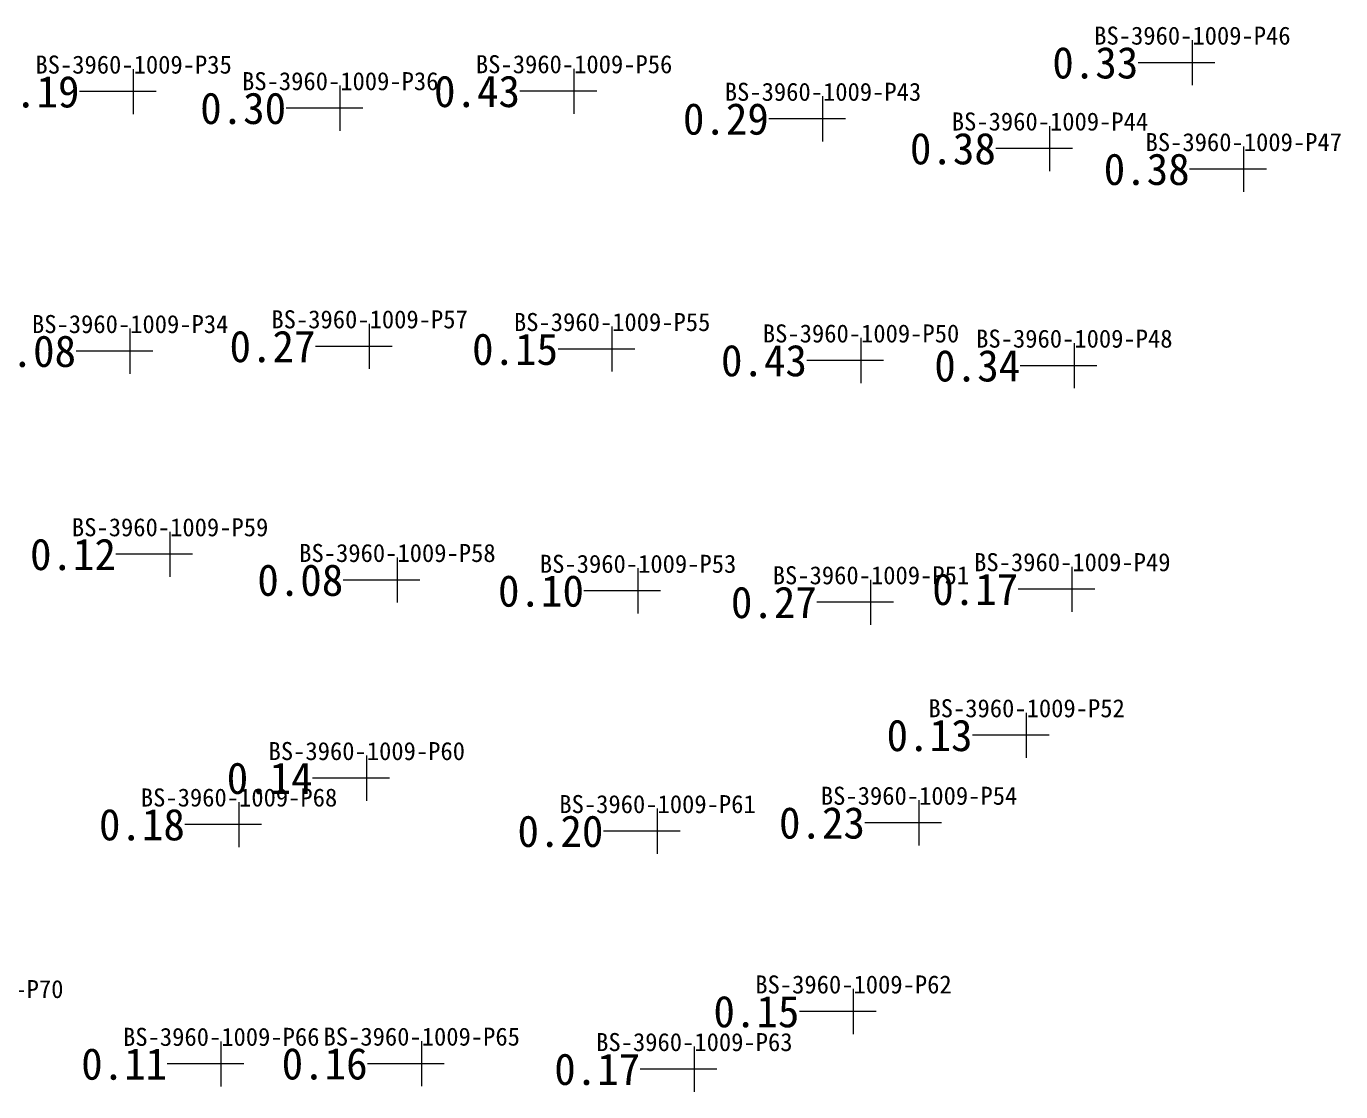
# Model space of a CAD drawing. Header units: inches. Extents: x 469908 to 470062, y 4349724 to 4349845.
# Drawn here: x 469999.46 to 470028.6, y 4349800.91 to 4349824.52 of the extents above; entities that cross this region are included whole.
import ezdxf
from ezdxf.enums import TextEntityAlignment as Align

# ---------------------------------------------------------------- set-up
doc = ezdxf.new("R2010")
doc.units = ezdxf.units.IN
doc.header["$MEASUREMENT"] = 0
for name, color, linetype, lineweight in [('孔口文字', 7, 'Continuous', 0), ('点', 7, 'Continuous', 0), ('线条', 7, 'Continuous', 0), ('钻孔', 7, 'Continuous', 0)]:
    doc.layers.add(name, color=color, linetype=linetype, lineweight=lineweight)
doc.styles.add('3dmine_textStyle_2', font='simsunb.ttf', dxfattribs={"height": 1})

msp = doc.modelspace()

# ---------------------------------------------------------------- hatches: boundary and pattern name
at = {"layer": '钻孔', "linetype": 'Continuous', "lineweight": 0, "true_color": 0x808080, "extrusion": (0, 1, 0)}
for points in [[(-470026.309, 3949.51), (-470025.309, 3949.51), (-470025.309, 3955.51), (-470026.309, 3955.51)], [(-470002.838, 3949.717), (-470001.838, 3949.717), (-470001.838, 3956.717), (-470002.838, 3956.717)], [(-470012.603, 3949.837), (-470011.603, 3949.837), (-470011.603, 3956.837), (-470012.603, 3956.837)], [(-470007.419, 3949.681), (-470006.419, 3949.681), (-470006.419, 3956.681), (-470007.419, 3956.681)], [(-470018.12, 3949.92), (-470017.12, 3949.92), (-470017.12, 3955.92), (-470018.12, 3955.92)], [(-470023.152, 3949.668), (-470022.152, 3949.668), (-470022.152, 3955.668), (-470023.152, 3955.668)], [(-470027.448, 3949.59), (-470026.448, 3949.59), (-470026.448, 3955.59), (-470027.448, 3955.59)], [(-470002.762, 3949.793), (-470001.762, 3949.793), (-470001.762, 3957.793), (-470002.762, 3957.793)], [(-470008.069, 3949.798), (-470007.069, 3949.798), (-470007.069, 3956.798), (-470008.069, 3956.798)], [(-470013.446, 3949.545), (-470012.446, 3949.545), (-470012.446, 3956.545), (-470013.446, 3956.545)], [(-470018.964, 3950.239), (-470017.964, 3950.239), (-470017.964, 3956.239), (-470018.964, 3956.239)], [(-470023.692, 3949.993), (-470022.692, 3949.993), (-470022.692, 3955.993), (-470023.692, 3955.993)], [(-470003.647, 3949.641), (-470002.647, 3949.641), (-470002.647, 3957.641), (-470003.647, 3957.641)], [(-470008.686, 3949.856), (-470007.686, 3949.856), (-470007.686, 3956.856), (-470008.686, 3956.856)], [(-470014.021, 3950.379), (-470013.021, 3950.379), (-470013.021, 3956.379), (-470014.021, 3956.379)], [(-470023.647, 3950.145), (-470022.647, 3950.145), (-470022.647, 3956.145), (-470023.647, 3956.145)], [(-470019.183, 3950.181), (-470018.183, 3950.181), (-470018.183, 3956.181), (-470019.183, 3956.181)], [(-470022.634, 3950.14), (-470021.634, 3950.14), (-470021.634, 3956.14), (-470022.634, 3956.14)], [(-470008.007, 3949.946), (-470007.007, 3949.946), (-470007.007, 3956.946), (-470008.007, 3956.946)], [(-470005.175, 3950.406), (-470004.175, 3950.406), (-470004.175, 3957.406), (-470005.175, 3957.406)], [(-470014.452, 3949.518), (-470013.452, 3949.518), (-470013.452, 3956.518), (-470014.452, 3956.518)], [(-470020.25, 3950.302), (-470019.25, 3950.302), (-470019.25, 3956.302), (-470020.25, 3956.302)], [(-470018.796, 3950.435), (-470017.796, 3950.435), (-470017.796, 3956.435), (-470018.796, 3956.435)], [(-470004.781, 3949.758), (-470003.781, 3949.758), (-470003.781, 3957.758), (-470004.781, 3957.758)], [(-470009.225, 3949.835), (-470008.225, 3949.835), (-470008.225, 3956.835), (-470009.225, 3956.835)], [(-470015.268, 3949.624), (-470014.268, 3949.624), (-470014.268, 3956.624), (-470015.268, 3956.624)]]:
    msp.add_hatch(color=8, dxfattribs=at).paths.add_polyline_path(points, flags=0)

# ---------------------------------------------------------------- linework, layer by layer
at = {"layer": '点', "color": 138, "linetype": 'Continuous', "lineweight": 0, "true_color": 0x004c4c}
for points, elevation in [([(470025.309, 4349823.218), (470025.309, 4349824.218)], 3955.51), ([(470025.809, 4349823.718), (470024.809, 4349823.718)], 3955.51), ([(470001.838, 4349822.576), (470001.838, 4349823.576)], 3956.717), ([(470011.603, 4349822.584), (470011.603, 4349823.584)], 3956.837), ([(470002.338, 4349823.076), (470001.338, 4349823.076)], 3956.717), ([(470006.419, 4349822.209), (470006.419, 4349823.209)], 3956.681), ([(470012.103, 4349823.084), (470011.103, 4349823.084)], 3956.837), ([(470017.12, 4349821.973), (470017.12, 4349822.973)], 3955.92), ([(470006.919, 4349822.709), (470005.919, 4349822.709)], 3956.681), ([(470017.62, 4349822.473), (470016.62, 4349822.473)], 3955.92), ([(470022.152, 4349821.315), (470022.152, 4349822.315)], 3955.668), ([(470026.448, 4349820.858), (470026.448, 4349821.858)], 3955.59), ([(470022.652, 4349821.815), (470021.652, 4349821.815)], 3955.668), ([(470026.948, 4349821.358), (470025.948, 4349821.358)], 3955.59), ([(470001.762, 4349816.826), (470001.762, 4349817.826)], 3957.793), ([(470007.069, 4349816.931), (470007.069, 4349817.931)], 3956.798), ([(470012.446, 4349816.871), (470012.446, 4349817.871)], 3956.545), ([(470017.964, 4349816.618), (470017.964, 4349817.618)], 3956.239), ([(470022.692, 4349816.503), (470022.692, 4349817.503)], 3955.993), ([(470002.262, 4349817.326), (470001.262, 4349817.326)], 3957.793), ([(470007.569, 4349817.431), (470006.569, 4349817.431)], 3956.798), ([(470012.946, 4349817.371), (470011.946, 4349817.371)], 3956.545), ([(470018.464, 4349817.118), (470017.464, 4349817.118)], 3956.239), ([(470023.192, 4349817.003), (470022.192, 4349817.003)], 3955.993), ([(470002.647, 4349812.323), (470002.647, 4349813.323)], 3957.641), ([(470003.147, 4349812.823), (470002.147, 4349812.823)], 3957.641), ([(470007.686, 4349811.753), (470007.686, 4349812.753)], 3956.856), ([(470022.647, 4349811.549), (470022.647, 4349812.549)], 3956.145), ([(470008.186, 4349812.253), (470007.186, 4349812.253)], 3956.856), ([(470013.021, 4349811.513), (470013.021, 4349812.513)], 3956.379), ([(470018.183, 4349811.259), (470018.183, 4349812.259)], 3956.181), ([(470013.521, 4349812.013), (470012.521, 4349812.013)], 3956.379), ([(470023.147, 4349812.049), (470022.147, 4349812.049)], 3956.145), ([(470018.683, 4349811.759), (470017.683, 4349811.759)], 3956.181), ([(470021.634, 4349808.312), (470021.634, 4349809.312)], 3956.14), ([(470022.134, 4349808.812), (470021.134, 4349808.812)], 3956.14), ([(470007.007, 4349807.363), (470007.007, 4349808.363)], 3956.946), ([(470007.507, 4349807.863), (470006.507, 4349807.863)], 3956.946), ([(470004.175, 4349806.334), (470004.175, 4349807.334)], 3957.406), ([(470019.25, 4349806.373), (470019.25, 4349807.373)], 3956.302), ([(470013.452, 4349806.188), (470013.452, 4349807.188)], 3956.518), ([(470004.675, 4349806.834), (470003.675, 4349806.834)], 3957.406), ([(470013.952, 4349806.688), (470012.952, 4349806.688)], 3956.518), ([(470019.75, 4349806.873), (470018.75, 4349806.873)], 3956.302), ([(470017.796, 4349802.191), (470017.796, 4349803.191)], 3956.435), ([(470018.296, 4349802.691), (470017.296, 4349802.691)], 3956.435), ([(470003.781, 4349801.03), (470003.781, 4349802.03)], 3957.758), ([(470008.225, 4349801.035), (470008.225, 4349802.035)], 3956.835), ([(470014.268, 4349800.914), (470014.268, 4349801.914)], 3956.624), ([(470004.281, 4349801.53), (470003.281, 4349801.53)], 3957.758), ([(470008.725, 4349801.535), (470007.725, 4349801.535)], 3956.835), ([(470014.768, 4349801.414), (470013.768, 4349801.414)], 3956.624)]:
    msp.add_lwpolyline(points, dxfattribs=dict(at, elevation=elevation))
at = {"layer": '线条', "color": 138, "linetype": 'Continuous', "lineweight": 0, "true_color": 0x004c4c}
for points, elevation in [([(470025.309, 4349823.718), (470025.309, 4349823.718), (470025.309, 4349823.718)], 3955.51), ([(470001.838, 4349823.076), (470001.838, 4349823.076), (470001.838, 4349823.076)], 3956.717), ([(470011.603, 4349823.084), (470011.603, 4349823.084), (470011.603, 4349823.084)], 3956.837), ([(470006.419, 4349822.709), (470006.419, 4349822.709), (470006.419, 4349822.709)], 3956.681), ([(470017.12, 4349822.473), (470017.12, 4349822.473), (470017.12, 4349822.473)], 3955.92), ([(470022.152, 4349821.815), (470022.152, 4349821.815), (470022.152, 4349821.815)], 3955.668), ([(470026.448, 4349821.358), (470026.448, 4349821.358), (470026.448, 4349821.358)], 3955.59), ([(470001.762, 4349817.326), (470001.762, 4349817.326), (470001.762, 4349817.326)], 3957.793), ([(470007.069, 4349817.431), (470007.069, 4349817.431), (470007.069, 4349817.431)], 3956.798), ([(470012.446, 4349817.371), (470012.446, 4349817.371), (470012.446, 4349817.371)], 3956.545), ([(470017.964, 4349817.118), (470017.964, 4349817.118), (470017.964, 4349817.118)], 3956.239), ([(470022.692, 4349817.003), (470022.692, 4349817.003), (470022.692, 4349817.003)], 3955.993), ([(470002.647, 4349812.823), (470002.647, 4349812.823), (470002.647, 4349812.823)], 3957.641), ([(470007.686, 4349812.253), (470007.686, 4349812.253), (470007.686, 4349812.253)], 3956.856), ([(470013.021, 4349812.013), (470013.021, 4349812.013), (470013.021, 4349812.013)], 3956.379), ([(470022.647, 4349812.049), (470022.647, 4349812.049), (470022.647, 4349812.049)], 3956.145), ([(470018.183, 4349811.759), (470018.183, 4349811.759), (470018.183, 4349811.759)], 3956.181), ([(470021.634, 4349808.812), (470021.634, 4349808.812), (470021.634, 4349808.812)], 3956.14), ([(470007.007, 4349807.863), (470007.007, 4349807.863), (470007.007, 4349807.863)], 3956.946), ([(470004.175, 4349806.834), (470004.175, 4349806.834), (470004.175, 4349806.834)], 3957.406), ([(470013.452, 4349806.688), (470013.452, 4349806.688), (470013.452, 4349806.688)], 3956.518), ([(470019.25, 4349806.873), (470019.25, 4349806.873), (470019.25, 4349806.873)], 3956.302), ([(470017.796, 4349802.691), (470017.796, 4349802.691), (470017.796, 4349802.691)], 3956.435), ([(470003.781, 4349801.53), (470003.781, 4349801.53), (470003.781, 4349801.53)], 3957.758), ([(470008.225, 4349801.535), (470008.225, 4349801.535), (470008.225, 4349801.535)], 3956.835), ([(470014.268, 4349801.414), (470014.268, 4349801.414), (470014.268, 4349801.414)], 3956.624)]:
    msp.add_lwpolyline(points, dxfattribs=dict(at, elevation=elevation))
at = {"layer": '钻孔', "color": 8, "linetype": 'Continuous', "lineweight": 0, "true_color": 0x808080}
for points, elevation in [([(470025.309, 4349823.718), (470024.109, 4349823.718)], 3955.51), ([(470025.309, 4349823.718), (470024.109, 4349823.718)], 3949.51), ([(470001.838, 4349823.076), (470000.638, 4349823.076)], 3956.717), ([(470001.838, 4349823.076), (470000.638, 4349823.076)], 3949.717), ([(470011.603, 4349823.084), (470010.403, 4349823.084)], 3956.837), ([(470011.603, 4349823.084), (470010.403, 4349823.084)], 3949.837), ([(470006.419, 4349822.709), (470005.219, 4349822.709)], 3956.681), ([(470006.419, 4349822.709), (470005.219, 4349822.709)], 3949.681), ([(470017.12, 4349822.473), (470015.92, 4349822.473)], 3955.92), ([(470017.12, 4349822.473), (470015.92, 4349822.473)], 3949.92), ([(470022.152, 4349821.815), (470020.952, 4349821.815)], 3955.668), ([(470022.152, 4349821.815), (470020.952, 4349821.815)], 3949.668), ([(470026.448, 4349821.358), (470025.248, 4349821.358)], 3955.59), ([(470026.448, 4349821.358), (470025.248, 4349821.358)], 3949.59), ([(470001.762, 4349817.326), (470000.562, 4349817.326)], 3957.793), ([(470001.762, 4349817.326), (470000.562, 4349817.326)], 3949.793), ([(470007.069, 4349817.431), (470005.869, 4349817.431)], 3956.798), ([(470007.069, 4349817.431), (470005.869, 4349817.431)], 3949.798), ([(470012.446, 4349817.371), (470011.246, 4349817.371)], 3956.545), ([(470012.446, 4349817.371), (470011.246, 4349817.371)], 3949.545), ([(470017.964, 4349817.118), (470016.764, 4349817.118)], 3956.239), ([(470017.964, 4349817.118), (470016.764, 4349817.118)], 3950.239), ([(470022.692, 4349817.003), (470021.492, 4349817.003)], 3955.993), ([(470022.692, 4349817.003), (470021.492, 4349817.003)], 3949.993), ([(470002.647, 4349812.823), (470001.447, 4349812.823)], 3957.641), ([(470002.647, 4349812.823), (470001.447, 4349812.823)], 3949.641), ([(470007.686, 4349812.253), (470006.486, 4349812.253)], 3956.856), ([(470007.686, 4349812.253), (470006.486, 4349812.253)], 3949.856), ([(470013.021, 4349812.013), (470011.821, 4349812.013)], 3956.379), ([(470013.021, 4349812.013), (470011.821, 4349812.013)], 3950.379), ([(470022.647, 4349812.049), (470021.447, 4349812.049)], 3956.145), ([(470022.647, 4349812.049), (470021.447, 4349812.049)], 3950.145), ([(470018.183, 4349811.759), (470016.983, 4349811.759)], 3956.181), ([(470018.183, 4349811.759), (470016.983, 4349811.759)], 3950.181), ([(470021.634, 4349808.812), (470020.434, 4349808.812)], 3956.14), ([(470021.634, 4349808.812), (470020.434, 4349808.812)], 3950.14), ([(470007.007, 4349807.863), (470005.807, 4349807.863)], 3956.946), ([(470007.007, 4349807.863), (470005.807, 4349807.863)], 3949.946), ([(470004.175, 4349806.834), (470002.975, 4349806.834)], 3957.406), ([(470004.175, 4349806.834), (470002.975, 4349806.834)], 3950.406), ([(470013.452, 4349806.688), (470012.252, 4349806.688)], 3956.518), ([(470013.452, 4349806.688), (470012.252, 4349806.688)], 3949.518), ([(470019.25, 4349806.873), (470018.05, 4349806.873)], 3956.302), ([(470019.25, 4349806.873), (470018.05, 4349806.873)], 3950.302), ([(470017.796, 4349802.691), (470016.596, 4349802.691)], 3956.435), ([(470017.796, 4349802.691), (470016.596, 4349802.691)], 3950.435), ([(470003.781, 4349801.53), (470002.581, 4349801.53)], 3957.758), ([(470003.781, 4349801.53), (470002.581, 4349801.53)], 3949.758), ([(470008.225, 4349801.535), (470007.025, 4349801.535)], 3956.835), ([(470008.225, 4349801.535), (470007.025, 4349801.535)], 3949.835), ([(470014.268, 4349801.414), (470013.068, 4349801.414)], 3956.624), ([(470014.268, 4349801.414), (470013.068, 4349801.414)], 3949.624)]:
    msp.add_lwpolyline(points, dxfattribs=dict(at, elevation=elevation))

# ---------------------------------------------------------------- texts
at = {"layer": '孔口文字', "color": 138, "linetype": 'Continuous', "lineweight": 0, "true_color": 0x004c4c, "style": '3dmine_textStyle_2'}
for s, p in [('BS-3960-1009-P46', (470025.309, 4349824.118, 3955.51)), ('BS-3960-1009-P35', (470001.838, 4349823.476, 3956.717)), ('BS-3960-1009-P56', (470011.603, 4349823.484, 3956.837)), ('BS-3960-1009-P36', (470006.419, 4349823.109, 3956.681)), ('BS-3960-1009-P43', (470017.12, 4349822.873, 3955.92)), ('BS-3960-1009-P44', (470022.152, 4349822.215, 3955.668)), ('BS-3960-1009-P47', (470026.448, 4349821.758, 3955.59)), ('BS-3960-1009-P34', (470001.762, 4349817.726, 3957.793)), ('BS-3960-1009-P57', (470007.069, 4349817.831, 3956.798)), ('BS-3960-1009-P55', (470012.446, 4349817.771, 3956.545)), ('BS-3960-1009-P50', (470017.964, 4349817.518, 3956.239)), ('BS-3960-1009-P48', (470022.692, 4349817.403, 3955.993)), ('BS-3960-1009-P59', (470002.647, 4349813.223, 3957.641)), ('BS-3960-1009-P58', (470007.686, 4349812.653, 3956.856)), ('BS-3960-1009-P53', (470013.021, 4349812.413, 3956.379)), ('BS-3960-1009-P49', (470022.647, 4349812.449, 3956.145)), ('BS-3960-1009-P51', (470018.183, 4349812.159, 3956.181)), ('BS-3960-1009-P52', (470021.634, 4349809.212, 3956.14)), ('BS-3960-1009-P60', (470007.007, 4349808.263, 3956.946)), ('BS-3960-1009-P68', (470004.175, 4349807.234, 3957.406)), ('BS-3960-1009-P54', (470019.25, 4349807.273, 3956.302)), ('BS-3960-1009-P61', (470013.452, 4349807.088, 3956.518)), ('BS-3960-1009-P62', (470017.796, 4349803.091, 3956.435)), ('BS-3960-1009-P70', (469998.106, 4349802.989, 3959.322)), ('BS-3960-1009-P66', (470003.781, 4349801.93, 3957.758)), ('BS-3960-1009-P65', (470008.225, 4349801.935, 3956.835)), ('BS-3960-1009-P63', (470014.268, 4349801.814, 3956.624))]:
    msp.add_text(s, height=0.4, dxfattribs=at).set_placement(p, align=Align.CENTER)
at = {"layer": '钻孔', "color": 8, "linetype": 'Continuous', "lineweight": 0, "true_color": 0x808080, "style": '3dmine_textStyle_2'}
for s, p in [('0.33', (470024.109, 4349823.718, 3955.51)), ('0.19', (470000.638, 4349823.076, 3956.717)), ('0.43', (470010.403, 4349823.084, 3956.837)), ('0.30', (470005.219, 4349822.709, 3956.681)), ('0.29', (470015.92, 4349822.473, 3955.92)), ('0.38', (470020.952, 4349821.815, 3955.668)), ('0.38', (470025.248, 4349821.358, 3955.59)), ('0.27', (470005.869, 4349817.431, 3956.798)), ('0.08', (470000.562, 4349817.326, 3957.793)), ('0.15', (470011.246, 4349817.371, 3956.545)), ('0.43', (470016.764, 4349817.118, 3956.239)), ('0.34', (470021.492, 4349817.003, 3955.993)), ('0.12', (470001.447, 4349812.823, 3957.641)), ('0.08', (470006.486, 4349812.253, 3956.856)), ('0.10', (470011.821, 4349812.013, 3956.379)), ('0.17', (470021.447, 4349812.049, 3956.145)), ('0.27', (470016.983, 4349811.759, 3956.181)), ('0.13', (470020.434, 4349808.812, 3956.14)), ('0.14', (470005.807, 4349807.863, 3956.946)), ('0.18', (470002.975, 4349806.834, 3957.406)), ('0.20', (470012.252, 4349806.688, 3956.518)), ('0.23', (470018.05, 4349806.873, 3956.302)), ('0.15', (470016.596, 4349802.691, 3956.435)), ('0.11', (470002.581, 4349801.53, 3957.758)), ('0.16', (470007.025, 4349801.535, 3956.835)), ('0.17', (470013.068, 4349801.414, 3956.624))]:
    msp.add_text(s, height=0.7, dxfattribs=at).set_placement(p, align=Align.MIDDLE_RIGHT)

doc.saveas('drawing.dxf')
